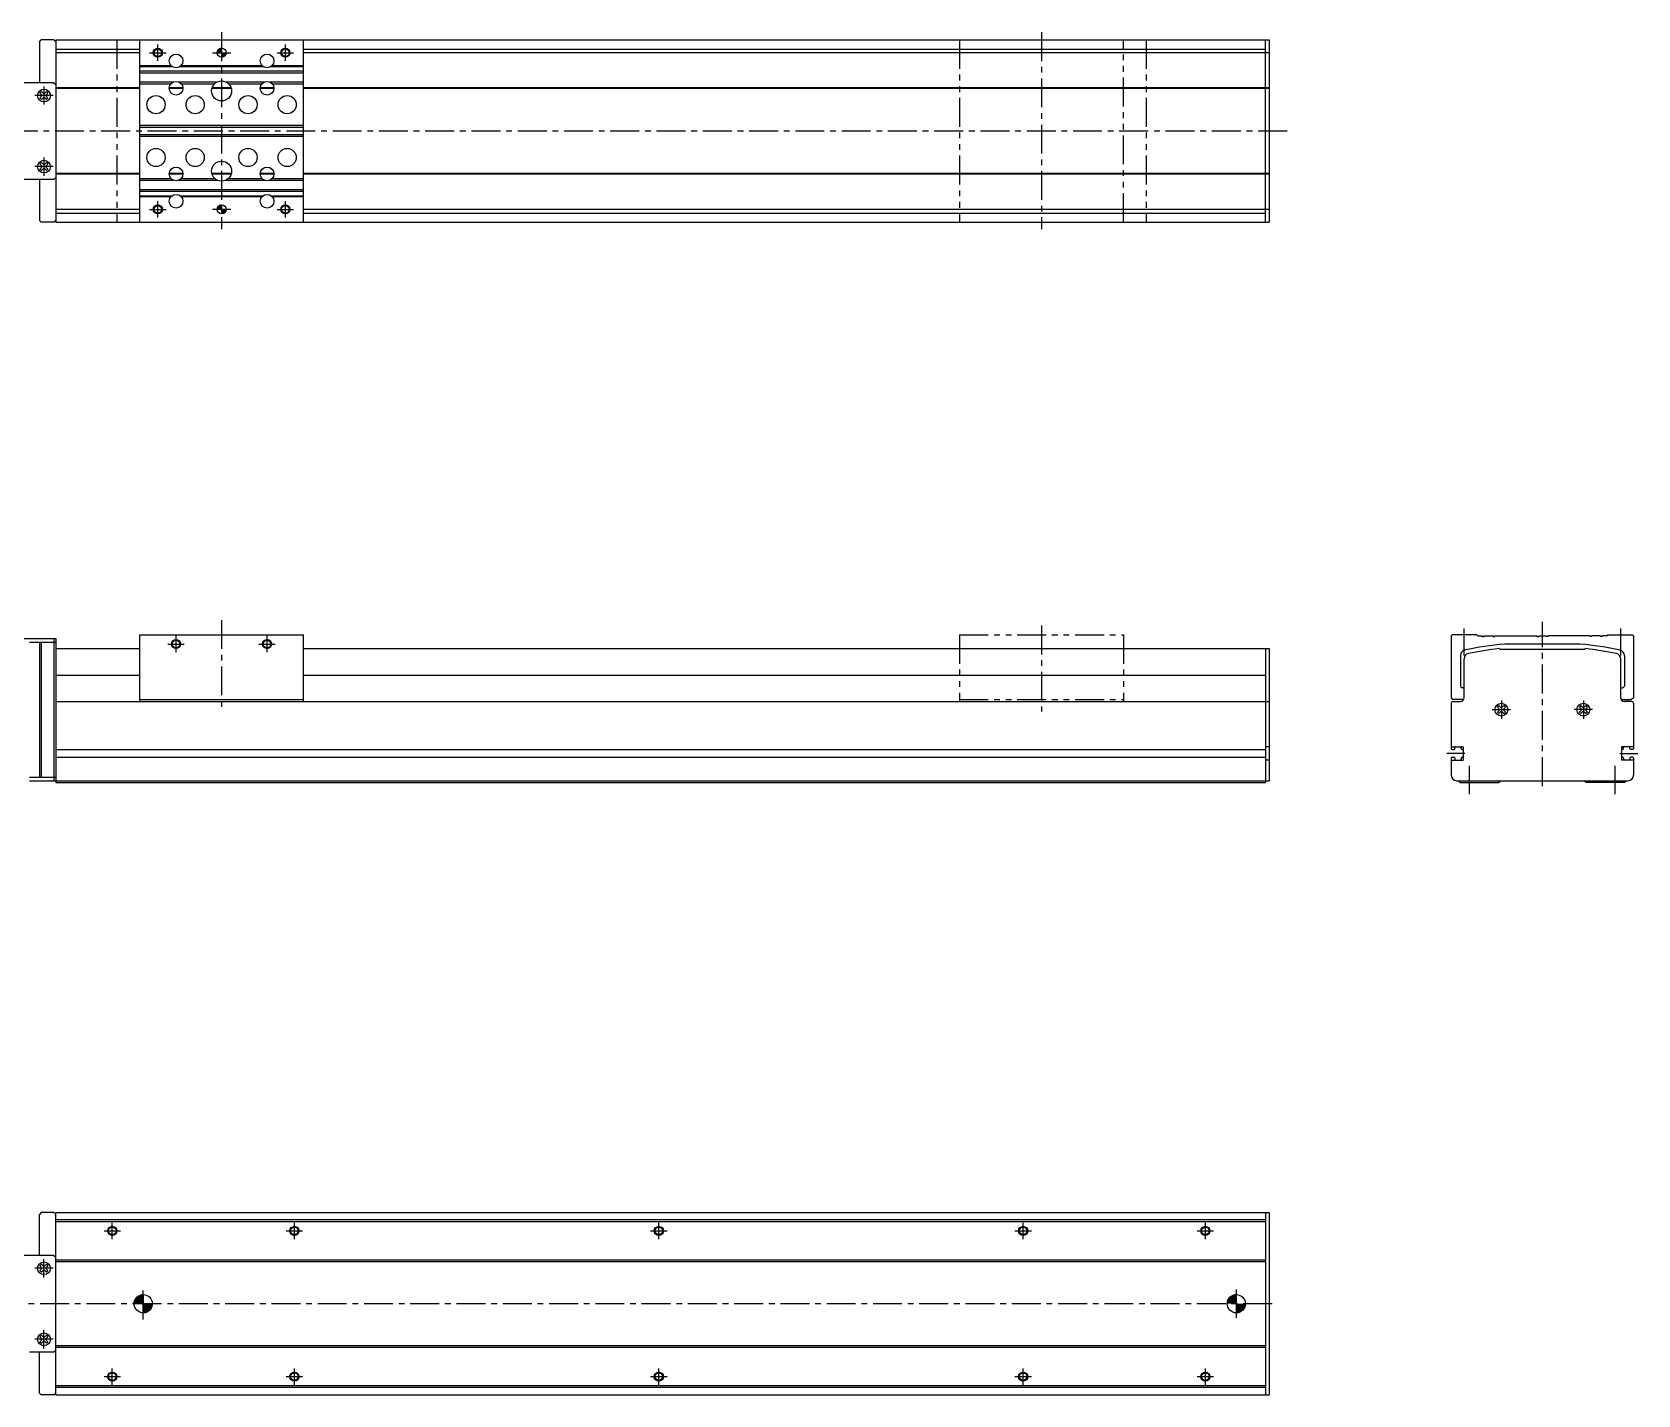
# Model space of a CAD drawing. Extents: x 0 to 1380, y -8 to 819.
# Drawn here: x 499 to 1380, y 36 to 783 of the extents above; entities that cross this region are included whole.
import ezdxf

# ---------------------------------------------------------------- set-up
doc = ezdxf.new("R2010")
doc.units = 0
doc.header["$LTSCALE"] = 0.5
doc.linetypes.add('CENTER', pattern=[50.8, 31.75, -6.35, 6.35, -6.35])
doc.linetypes.add('PHANTOM', pattern=[63.5, 31.75, -6.35, 6.35, -6.35, 6.35, -6.35])
for name, color, linetype in [('MSM_CENTER', 1, 'CENTER'), ('MSM_CONTINUOUS', 7, 'CONTINUOUS'), ('MSM_IMAGINARY', 6, 'PHANTOM'), ('MSM_NARROW', 5, 'CONTINUOUS')]:
    doc.layers.add(name, color=color, linetype=linetype)

# ---------------------------------------------------------------- blocks, each defined once
blk = doc.blocks.new('*U5')
at = {"layer": 'MSM_CONTINUOUS', "linetype": 'CONTINUOUS'}
for p, q in [((600.72, 773.29), (600.39, 772.04)), ((601.64, 774.21), (600.72, 773.29)), ((602.89, 774.54), (601.64, 774.21)), ((602.89, 774.21), (602.89, 774.54)), ((602.89, 774.21), (602.89, 773.29)), ((602.89, 773.29), (602.89, 772.04)), ((602.89, 772.04), (602.89, 770.79)), ((602.89, 770.79), (602.89, 769.88)), ((604.14, 769.88), (602.89, 769.54)), ((602.89, 769.54), (602.89, 769.88)), ((605.05, 770.79), (604.14, 769.88)), ((605.39, 772.04), (605.05, 770.79))]:
    blk.add_line(p, q, dxfattribs=at)
for points in [[(600.72, 773.29), (600.39, 772.04), (602.89, 772.04)], [(601.64, 774.21), (600.72, 773.29), (602.89, 773.29)], [(602.89, 774.54), (601.64, 774.21), (602.89, 774.21)], [(602.89, 772.04), (602.89, 770.79), (605.05, 770.79)], [(602.89, 770.79), (602.89, 769.88), (604.14, 769.88)]]:
    blk.add_solid(points, dxfattribs=at)
at = {"layer": 'MSM_CONTINUOUS', "linetype": 'CONTINUOUS', "extrusion": (0, 0, -1)}
for points in [[(-600.72, 773.29), (-602.89, 773.29), (-602.89, 772.04)], [(-601.64, 774.21), (-602.89, 774.21), (-602.89, 773.29)], [(-602.89, 772.04), (-605.39, 772.04), (-605.05, 770.79)], [(-602.89, 770.79), (-605.05, 770.79), (-604.14, 769.88)], [(-602.89, 769.88), (-604.14, 769.88), (-602.89, 769.54)]]:
    blk.add_solid(points, dxfattribs=at)
blk = doc.blocks.new('*U6')
at = {"layer": 'MSM_CONTINUOUS', "linetype": 'CONTINUOUS'}
for p, q in [((601.64, 688.21), (600.72, 687.29)), ((602.89, 688.54), (601.64, 688.21)), ((602.89, 688.21), (602.89, 688.54)), ((602.89, 688.21), (602.89, 687.29)), ((600.72, 687.29), (600.39, 686.04)), ((602.89, 687.29), (602.89, 686.04)), ((602.89, 686.04), (602.89, 684.79)), ((602.89, 684.79), (602.89, 683.88)), ((604.14, 683.88), (602.89, 683.54)), ((602.89, 683.54), (602.89, 683.88)), ((605.05, 684.79), (604.14, 683.88)), ((605.39, 686.04), (605.05, 684.79))]:
    blk.add_line(p, q, dxfattribs=at)
for points in [[(601.64, 688.21), (600.72, 687.29), (602.89, 687.29)], [(602.89, 688.54), (601.64, 688.21), (602.89, 688.21)], [(600.72, 687.29), (600.39, 686.04), (602.89, 686.04)], [(602.89, 686.04), (602.89, 684.79), (605.05, 684.79)], [(602.89, 684.79), (602.89, 683.88), (604.14, 683.88)]]:
    blk.add_solid(points, dxfattribs=at)
at = {"layer": 'MSM_CONTINUOUS', "linetype": 'CONTINUOUS', "extrusion": (0, 0, -1)}
for points in [[(-601.64, 688.21), (-602.89, 688.21), (-602.89, 687.29)], [(-600.72, 687.29), (-602.89, 687.29), (-602.89, 686.04)], [(-602.89, 686.04), (-605.39, 686.04), (-605.05, 684.79)], [(-602.89, 684.79), (-605.05, 684.79), (-604.14, 683.88)], [(-602.89, 683.88), (-604.14, 683.88), (-602.89, 683.54)]]:
    blk.add_solid(points, dxfattribs=at)
blk = doc.blocks.new('*U7')
at = {"layer": 'MSM_CONTINUOUS', "linetype": 'CONTINUOUS'}
for p, q in [((555.84, 88.44), (555.13, 87.05)), ((556.95, 89.55), (555.84, 88.44)), ((558.34, 90.26), (556.95, 89.55)), ((559.89, 90.5), (558.34, 90.26)), ((559.89, 90.26), (559.89, 90.5)), ((559.89, 90.26), (559.89, 89.55)), ((559.89, 89.55), (559.89, 88.44)), ((559.89, 88.44), (559.89, 87.05)), ((555.13, 87.05), (554.89, 85.5)), ((559.89, 87.05), (559.89, 85.5)), ((559.89, 85.5), (559.89, 83.95)), ((559.89, 83.95), (559.89, 82.56)), ((559.89, 82.56), (559.89, 81.45)), ((559.89, 81.45), (559.89, 80.74)), ((561.43, 80.74), (559.89, 80.5)), ((559.89, 80.5), (559.89, 80.74)), ((562.83, 81.45), (561.43, 80.74)), ((563.93, 82.56), (562.83, 81.45)), ((564.64, 83.95), (563.93, 82.56)), ((564.89, 85.5), (564.64, 83.95))]:
    blk.add_line(p, q, dxfattribs=at)
for points in [[(555.84, 88.44), (555.13, 87.05), (559.89, 87.05)], [(556.95, 89.55), (555.84, 88.44), (559.89, 88.44)], [(558.34, 90.26), (556.95, 89.55), (559.89, 89.55)], [(559.89, 90.5), (558.34, 90.26), (559.89, 90.26)], [(555.13, 87.05), (554.89, 85.5), (559.89, 85.5)], [(559.89, 85.5), (559.89, 83.95), (564.64, 83.95)], [(559.89, 83.95), (559.89, 82.56), (563.93, 82.56)], [(559.89, 82.56), (559.89, 81.45), (562.83, 81.45)], [(559.89, 81.45), (559.89, 80.74), (561.43, 80.74)]]:
    blk.add_solid(points, dxfattribs=at)
at = {"layer": 'MSM_CONTINUOUS', "linetype": 'CONTINUOUS', "extrusion": (0, 0, -1)}
for points in [[(-555.84, 88.44), (-559.89, 88.44), (-559.89, 87.05)], [(-556.95, 89.55), (-559.89, 89.55), (-559.89, 88.44)], [(-558.34, 90.26), (-559.89, 90.26), (-559.89, 89.55)], [(-555.13, 87.05), (-559.89, 87.05), (-559.89, 85.5)], [(-559.89, 85.5), (-564.89, 85.5), (-564.64, 83.95)], [(-559.89, 83.95), (-564.64, 83.95), (-563.93, 82.56)], [(-559.89, 82.56), (-563.93, 82.56), (-562.83, 81.45)], [(-559.89, 81.45), (-562.83, 81.45), (-561.43, 80.74)], [(-559.89, 80.74), (-561.43, 80.74), (-559.89, 80.5)]]:
    blk.add_solid(points, dxfattribs=at)
blk = doc.blocks.new('*U8')
at = {"layer": 'MSM_CONTINUOUS', "linetype": 'CONTINUOUS'}
for p, q in [((1155.84, 88.44), (1155.13, 87.05)), ((1156.95, 89.55), (1155.84, 88.44)), ((1158.34, 90.26), (1156.95, 89.55)), ((1159.89, 90.5), (1158.34, 90.26)), ((1159.89, 90.26), (1159.89, 90.5)), ((1159.89, 90.26), (1159.89, 89.55)), ((1159.89, 89.55), (1159.89, 88.44)), ((1159.89, 88.44), (1159.89, 87.05)), ((1155.13, 87.05), (1154.89, 85.5)), ((1159.89, 87.05), (1159.89, 85.5)), ((1159.89, 85.5), (1159.89, 83.95)), ((1159.89, 83.95), (1159.89, 82.56)), ((1159.89, 82.56), (1159.89, 81.45)), ((1159.89, 81.45), (1159.89, 80.74)), ((1161.43, 80.74), (1159.89, 80.5)), ((1159.89, 80.5), (1159.89, 80.74)), ((1162.83, 81.45), (1161.43, 80.74)), ((1163.93, 82.56), (1162.83, 81.45)), ((1164.64, 83.95), (1163.93, 82.56)), ((1164.89, 85.5), (1164.64, 83.95))]:
    blk.add_line(p, q, dxfattribs=at)
for points in [[(1155.84, 88.44), (1155.13, 87.05), (1159.89, 87.05)], [(1156.95, 89.55), (1155.84, 88.44), (1159.89, 88.44)], [(1158.34, 90.26), (1156.95, 89.55), (1159.89, 89.55)], [(1159.89, 90.5), (1158.34, 90.26), (1159.89, 90.26)], [(1155.13, 87.05), (1154.89, 85.5), (1159.89, 85.5)], [(1159.89, 85.5), (1159.89, 83.95), (1164.64, 83.95)], [(1159.89, 83.95), (1159.89, 82.56), (1163.93, 82.56)], [(1159.89, 82.56), (1159.89, 81.45), (1162.83, 81.45)], [(1159.89, 81.45), (1159.89, 80.74), (1161.43, 80.74)]]:
    blk.add_solid(points, dxfattribs=at)
at = {"layer": 'MSM_CONTINUOUS', "linetype": 'CONTINUOUS', "extrusion": (0, 0, -1)}
for points in [[(-1155.84, 88.44), (-1159.89, 88.44), (-1159.89, 87.05)], [(-1156.95, 89.55), (-1159.89, 89.55), (-1159.89, 88.44)], [(-1158.34, 90.26), (-1159.89, 90.26), (-1159.89, 89.55)], [(-1155.13, 87.05), (-1159.89, 87.05), (-1159.89, 85.5)], [(-1159.89, 85.5), (-1164.89, 85.5), (-1164.64, 83.95)], [(-1159.89, 83.95), (-1164.64, 83.95), (-1163.93, 82.56)], [(-1159.89, 82.56), (-1163.93, 82.56), (-1162.83, 81.45)], [(-1159.89, 81.45), (-1162.83, 81.45), (-1161.43, 80.74)], [(-1159.89, 80.74), (-1161.43, 80.74), (-1159.89, 80.5)]]:
    blk.add_solid(points, dxfattribs=at)

msp = doc.modelspace()

# ---------------------------------------------------------------- linework, layer by layer
at = {"layer": 'MSM_CENTER'}
for p, q in [((567.89, 767.54), (567.89, 776.54)), ((602.89, 783.34), (602.89, 675.13)), ((637.89, 767.54), (637.89, 776.54)), ((1052.89, 783.34), (1052.89, 675.13)), ((563.39, 772.04), (572.39, 772.04)), ((597.85, 772.04), (607.93, 772.04)), ((633.39, 772.04), (642.39, 772.04)), ((505.39, 753.54), (505.39, 743.54)), ((510.39, 748.54), (500.39, 748.54)), ((1187.74, 729.04), (414.3, 729.04)), ((505.39, 714.54), (505.39, 704.54)), ((510.39, 709.54), (500.39, 709.54)), ((567.89, 681.54), (567.89, 690.54)), ((637.89, 681.54), (637.89, 690.54)), ((563.39, 686.04), (572.39, 686.04)), ((607.93, 686.04), (597.85, 686.04)), ((633.39, 686.04), (642.39, 686.04)), ((602.89, 460.69), (602.89, 411.08)), ((1327.89, 369.62), (1327.89, 459.74)), ((577.89, 443.04), (577.89, 452.04)), ((627.89, 443.04), (627.89, 452.04)), ((1052.89, 457.74), (1052.89, 410.59)), ((1284.89, 441.29), (1284.89, 456.03)), ((1370.89, 441.29), (1370.89, 456.03)), ((573.39, 447.54), (582.39, 447.54)), ((623.39, 447.54), (632.39, 447.54)), ((1305.39, 416.54), (1305.39, 406.54)), ((1350.39, 416.54), (1350.39, 406.54)), ((1300.39, 411.54), (1310.39, 411.54)), ((1355.39, 411.54), (1345.39, 411.54)), ((1285.3, 387.54), (1275.45, 387.54)), ((1287.89, 365.22), (1287.89, 380.61)), ((1367.89, 365.22), (1367.89, 380.61)), ((1370.47, 387.54), (1380.32, 387.54)), ((538.39, 125.5), (547.39, 125.5)), ((542.89, 121), (542.89, 130)), ((638.39, 125.5), (647.39, 125.5)), ((642.89, 121), (642.89, 130)), ((838.39, 125.5), (847.39, 125.5)), ((842.89, 121), (842.89, 130)), ((1038.39, 125.5), (1047.39, 125.5)), ((1042.89, 121), (1042.89, 130)), ((1138.39, 125.5), (1147.39, 125.5)), ((1142.89, 121), (1142.89, 130)), ((505.39, 100), (505.39, 110)), ((510.39, 105), (500.39, 105)), ((559.89, 76.94), (559.89, 94.06)), ((1159.89, 93.3), (1159.89, 77.7)), ((1179.54, 85.5), (414.05, 85.5)), ((505.39, 61), (505.39, 71)), ((510.39, 66), (500.39, 66)), ((538.39, 45.5), (547.39, 45.5)), ((542.89, 41), (542.89, 50)), ((638.39, 45.5), (647.39, 45.5)), ((642.89, 41), (642.89, 50)), ((838.39, 45.5), (847.39, 45.5)), ((842.89, 41), (842.89, 50)), ((1038.39, 45.5), (1047.39, 45.5)), ((1042.89, 41), (1042.89, 50)), ((1138.39, 45.5), (1147.39, 45.5)), ((1142.89, 41), (1142.89, 50))]:
    msp.add_line(p, q, dxfattribs=at)
at = {"layer": 'MSM_CONTINUOUS'}
for p, q in [((502.89, 778.04), (503.89, 779.04)), ((502.89, 778.04), (502.89, 755.54)), ((510.89, 779.04), (503.89, 779.04)), ((510.89, 779.04), (511.89, 778.04)), ((511.89, 779.04), (1177.89, 779.04)), ((511.89, 779.04), (511.89, 679.04)), ((557.89, 779.04), (557.89, 679.04)), ((647.89, 679.04), (647.89, 779.04)), ((1175.89, 679.04), (1175.89, 779.04)), ((1177.89, 779.04), (1177.89, 679.04)), ((511.89, 774.04), (557.89, 774.04)), ((557.89, 772.04), (511.89, 772.04)), ((647.89, 774.04), (1175.89, 774.04)), ((1177.89, 772.04), (647.89, 772.04)), ((557.89, 765.04), (575.09, 765.04)), ((557.89, 764.54), (575.64, 764.54)), ((557.89, 762.04), (647.89, 762.04)), ((557.89, 761.04), (647.89, 761.04)), ((580.14, 764.54), (625.64, 764.54)), ((580.68, 765.04), (625.09, 765.04)), ((630.14, 764.54), (647.89, 764.54)), ((630.68, 765.04), (647.89, 765.04)), ((510.89, 755.54), (417.89, 755.54)), ((503.19, 749.87), (504.06, 750.73)), ((503.19, 749.87), (504.1, 748.96)), ((504.06, 750.73), (504.97, 749.82)), ((506.72, 750.73), (505.81, 749.82)), ((507.58, 749.87), (506.67, 748.96)), ((506.72, 750.73), (507.58, 749.87)), ((510.89, 755.54), (511.89, 754.54)), ((557.89, 752.74), (511.89, 752.74)), ((557.89, 752.34), (511.89, 752.34)), ((557.89, 756.04), (576.54, 756.04)), ((557.89, 755.04), (575.09, 755.04)), ((581.63, 752.74), (574.14, 752.74)), ((581.63, 752.34), (574.14, 752.34)), ((579.23, 756.04), (600.59, 756.04)), ((580.68, 755.04), (599.11, 755.04)), ((608.23, 752.34), (597.54, 752.34)), ((608.12, 752.74), (597.66, 752.74)), ((605.18, 756.04), (626.54, 756.04)), ((606.66, 755.04), (625.09, 755.04)), ((631.63, 752.74), (624.14, 752.74)), ((631.63, 752.34), (624.14, 752.34)), ((629.23, 756.04), (647.89, 756.04)), ((630.68, 755.04), (647.89, 755.04)), ((1177.89, 752.74), (647.89, 752.74)), ((1177.89, 752.34), (647.89, 752.34)), ((504.1, 748.12), (503.19, 747.21)), ((503.19, 747.21), (504.06, 746.35)), ((504.97, 747.26), (504.06, 746.35)), ((505.81, 747.26), (506.72, 746.35)), ((506.67, 748.12), (507.58, 747.21)), ((506.72, 746.35), (507.58, 747.21)), ((647.89, 732.04), (557.89, 732.04)), ((647.89, 731.04), (557.89, 731.04)), ((647.89, 727.04), (557.89, 727.04)), ((647.89, 726.04), (557.89, 726.04)), ((503.19, 710.87), (504.06, 711.73)), ((503.19, 710.87), (504.1, 709.96)), ((504.1, 709.12), (503.19, 708.21)), ((503.19, 708.21), (504.06, 707.35)), ((504.06, 711.73), (504.97, 710.82)), ((504.97, 708.26), (504.06, 707.35)), ((506.72, 711.73), (505.81, 710.82)), ((505.81, 708.26), (506.72, 707.35)), ((507.58, 710.87), (506.67, 709.96)), ((506.67, 709.12), (507.58, 708.21)), ((506.72, 711.73), (507.58, 710.87)), ((506.72, 707.35), (507.58, 708.21)), ((557.89, 705.74), (511.89, 705.74)), ((557.89, 705.34), (511.89, 705.34)), ((581.63, 705.74), (574.14, 705.74)), ((581.63, 705.34), (574.14, 705.34)), ((608.23, 705.74), (597.54, 705.74)), ((608.12, 705.34), (597.66, 705.34)), ((631.63, 705.74), (624.14, 705.74)), ((631.63, 705.34), (624.14, 705.34)), ((1177.89, 705.74), (647.89, 705.74)), ((1177.89, 705.34), (647.89, 705.34)), ((510.89, 702.54), (418.89, 702.54)), ((502.89, 702.54), (502.89, 680.04)), ((511.89, 703.54), (510.89, 702.54)), ((557.89, 703.04), (575.09, 703.04)), ((557.89, 702.04), (576.54, 702.04)), ((557.89, 697.04), (647.89, 697.04)), ((579.23, 702.04), (600.59, 702.04)), ((580.68, 703.04), (599.11, 703.04)), ((605.18, 702.04), (626.54, 702.04)), ((606.66, 703.04), (625.09, 703.04)), ((629.23, 702.04), (647.89, 702.04)), ((630.68, 703.04), (647.89, 703.04)), ((557.89, 696.04), (647.89, 696.04)), ((557.89, 693.54), (575.64, 693.54)), ((557.89, 693.04), (575.09, 693.04)), ((580.14, 693.54), (625.64, 693.54)), ((580.68, 693.04), (625.09, 693.04)), ((630.14, 693.54), (647.89, 693.54)), ((630.68, 693.04), (647.89, 693.04)), ((503.89, 679.04), (502.89, 680.04)), ((510.89, 679.04), (503.89, 679.04)), ((511.89, 680.04), (510.89, 679.04)), ((557.89, 686.04), (511.89, 686.04)), ((511.89, 684.04), (557.89, 684.04)), ((511.89, 679.04), (1177.89, 679.04)), ((1177.89, 686.04), (647.89, 686.04)), ((647.89, 684.04), (1175.89, 684.04)), ((417.89, 450.54), (511.89, 450.54)), ((510.89, 450.54), (510.89, 372.54)), ((511.89, 450.54), (511.89, 371.54)), ((557.89, 452.54), (557.89, 416.04)), ((557.89, 452.54), (647.89, 452.54)), ((647.89, 416.04), (647.89, 452.54)), ((1277.89, 452.04), (1278.39, 452.54)), ((1277.89, 452.04), (1277.89, 418.04)), ((1291.89, 452.54), (1278.39, 452.54)), ((1291.89, 452.54), (1292.39, 452.04)), ((1292.39, 452.04), (1294.89, 452.04)), ((1294.89, 452.04), (1294.89, 451.74)), ((1294.89, 451.74), (1295.89, 451.74)), ((1295.89, 452.04), (1300.89, 452.04)), ((1295.89, 452.04), (1295.89, 451.74)), ((1300.89, 452.04), (1300.89, 451.74)), ((1300.89, 451.74), (1301.89, 451.74)), ((1301.89, 452.04), (1324.89, 452.04)), ((1301.89, 452.04), (1301.89, 451.74)), ((1324.89, 452.04), (1324.89, 451.74)), ((1324.89, 451.74), (1325.89, 451.74)), ((1325.89, 452.04), (1325.89, 451.74)), ((1325.89, 452.04), (1329.89, 452.04)), ((1329.89, 452.04), (1329.89, 451.74)), ((1330.89, 451.74), (1329.89, 451.74)), ((1353.89, 452.04), (1330.89, 452.04)), ((1330.89, 452.04), (1330.89, 451.74)), ((1353.89, 452.04), (1353.89, 451.74)), ((1354.89, 451.74), (1353.89, 451.74)), ((1359.89, 452.04), (1354.89, 452.04)), ((1354.89, 452.04), (1354.89, 451.74)), ((1359.89, 452.04), (1359.89, 451.74)), ((1360.89, 451.74), (1359.89, 451.74)), ((1360.89, 452.04), (1360.89, 451.74)), ((1363.39, 452.04), (1360.89, 452.04)), ((1363.89, 452.54), (1363.39, 452.04)), ((1363.89, 452.54), (1377.39, 452.54)), ((1377.89, 452.04), (1377.39, 452.54)), ((1377.89, 452.04), (1377.89, 418.04)), ((497.39, 448.54), (511.89, 448.54)), ((502.89, 448.54), (502.89, 374.54)), ((503.89, 448.54), (503.89, 374.54)), ((511.89, 445.04), (557.89, 445.04)), ((647.89, 445.04), (1177.89, 445.04)), ((1175.89, 445.04), (1175.89, 371.54)), ((1177.89, 445.04), (1177.89, 372.54)), ((1282.89, 441.21), (1282.89, 424.54)), ((1304.58, 444.64), (1304.18, 445.04)), ((1304.58, 444.64), (1351.19, 444.64)), ((1348.52, 447.54), (1307.25, 447.54)), ((1351.19, 444.64), (1351.59, 445.04)), ((1372.89, 441.21), (1372.89, 424.54)), ((1284.89, 418.04), (1284.89, 439.35)), ((1370.89, 418.04), (1370.89, 439.35)), ((511.89, 430.54), (557.89, 430.54)), ((647.89, 430.54), (1175.89, 430.54)), ((1284.89, 423.54), (1283.89, 423.54)), ((1370.89, 423.54), (1371.89, 423.54)), ((511.89, 416.04), (1177.89, 416.04)), ((557.89, 417.04), (647.89, 417.04)), ((1277.89, 418.04), (1278.89, 417.04)), ((1277.89, 415.04), (1277.89, 390.09)), ((1284.62, 417.04), (1278.89, 417.04)), ((1278.89, 416.04), (1282.89, 416.04)), ((1371.15, 417.04), (1376.89, 417.04)), ((1376.89, 416.04), (1372.89, 416.04)), ((1377.89, 418.04), (1376.89, 417.04)), ((1377.89, 415.04), (1377.89, 390.09)), ((1303.19, 412.87), (1304.06, 413.73)), ((1303.19, 412.87), (1304.1, 411.96)), ((1304.1, 411.12), (1303.19, 410.21)), ((1303.19, 410.21), (1304.06, 409.35)), ((1304.06, 413.73), (1304.97, 412.82)), ((1304.97, 410.26), (1304.06, 409.35)), ((1306.72, 413.73), (1305.81, 412.82)), ((1305.81, 410.26), (1306.72, 409.35)), ((1307.58, 412.87), (1306.67, 411.96)), ((1306.67, 411.12), (1307.58, 410.21)), ((1306.72, 413.73), (1307.58, 412.87)), ((1306.72, 409.35), (1307.58, 410.21)), ((1349.06, 413.73), (1348.19, 412.87)), ((1348.19, 412.87), (1349.1, 411.96)), ((1349.1, 411.12), (1348.19, 410.21)), ((1349.06, 409.35), (1348.19, 410.21)), ((1349.06, 413.73), (1349.97, 412.82)), ((1349.97, 410.26), (1349.06, 409.35)), ((1351.72, 413.73), (1350.81, 412.82)), ((1350.81, 410.26), (1351.72, 409.35)), ((1352.58, 412.87), (1351.67, 411.96)), ((1351.67, 411.12), (1352.58, 410.21)), ((1352.58, 412.87), (1351.72, 413.73)), ((1352.58, 410.21), (1351.72, 409.35)), ((511.89, 389.69), (1175.89, 389.69)), ((1177.89, 391.19), (1175.89, 391.19)), ((1277.89, 391.19), (1284.39, 391.19)), ((1278.29, 389.69), (1279.49, 389.69)), ((1279.89, 390.09), (1279.89, 390.79)), ((1283.39, 390.09), (1283.39, 390.79)), ((1283.79, 389.69), (1283.99, 389.69)), ((1284.39, 391.19), (1284.39, 383.89)), ((1371.39, 391.19), (1371.39, 383.89)), ((1377.89, 391.19), (1371.39, 391.19)), ((1371.99, 389.69), (1371.79, 389.69)), ((1372.39, 390.09), (1372.39, 390.79)), ((1375.89, 390.09), (1375.89, 390.79)), ((1377.49, 389.69), (1376.29, 389.69)), ((511.89, 385.39), (1175.89, 385.39)), ((1177.89, 383.89), (1175.89, 383.89)), ((1277.89, 384.99), (1277.89, 375.54)), ((1277.89, 383.89), (1284.39, 383.89)), ((1278.29, 385.39), (1279.49, 385.39)), ((1279.89, 384.99), (1279.89, 384.29)), ((1283.39, 384.99), (1283.39, 384.29)), ((1283.79, 385.39), (1283.99, 385.39)), ((1377.89, 383.89), (1371.39, 383.89)), ((1371.99, 385.39), (1371.79, 385.39)), ((1372.39, 384.99), (1372.39, 384.29)), ((1375.89, 384.99), (1375.89, 384.29)), ((1377.49, 385.39), (1376.29, 385.39)), ((1377.89, 384.99), (1377.89, 375.54)), ((497.39, 374.54), (511.89, 374.54)), ((497.39, 372.54), (1177.89, 372.54)), ((511.89, 371.54), (1175.89, 371.54)), ((1280.89, 372.54), (1374.89, 372.54)), ((1281.89, 372.54), (1282.89, 371.54)), ((1282.89, 371.54), (1303.89, 371.54)), ((1303.89, 371.54), (1304.89, 372.54)), ((1351.89, 371.54), (1350.89, 372.54)), ((1372.89, 371.54), (1351.89, 371.54)), ((1373.89, 372.54), (1372.89, 371.54)), ((503.89, 135.5), (502.89, 134.5)), ((502.89, 112), (502.89, 134.5)), ((510.89, 135.5), (503.89, 135.5)), ((510.89, 135.5), (511.89, 134.5)), ((511.89, 135.5), (1177.89, 135.5)), ((511.89, 35.5), (511.89, 135.5)), ((1175.89, 135.5), (1175.89, 35.5)), ((1177.89, 135.5), (1177.89, 35.5)), ((1175.89, 131.5), (511.89, 131.5)), ((1175.89, 130.5), (511.89, 130.5)), ((510.89, 112), (418.89, 112)), ((503.19, 106.33), (504.06, 107.19)), ((503.19, 106.33), (504.1, 105.42)), ((504.06, 107.19), (504.97, 106.28)), ((506.72, 107.19), (505.81, 106.28)), ((507.58, 106.33), (506.67, 105.42)), ((506.72, 107.19), (507.58, 106.33)), ((510.89, 112), (511.89, 111)), ((1175.89, 109.5), (511.89, 109.5)), ((1175.89, 108.5), (511.89, 108.5)), ((504.1, 104.58), (503.19, 103.67)), ((503.19, 103.67), (504.06, 102.81)), ((504.97, 103.72), (504.06, 102.81)), ((505.81, 103.72), (506.72, 102.81)), ((506.67, 104.58), (507.58, 103.67)), ((506.72, 102.81), (507.58, 103.67)), ((503.19, 67.33), (504.06, 68.19)), ((503.19, 67.33), (504.1, 66.42)), ((504.1, 65.58), (503.19, 64.67)), ((503.19, 64.67), (504.06, 63.81)), ((504.06, 68.19), (504.97, 67.28)), ((504.97, 64.72), (504.06, 63.81)), ((506.72, 68.19), (505.81, 67.28)), ((505.81, 64.72), (506.72, 63.81)), ((507.58, 67.33), (506.67, 66.42)), ((506.67, 65.58), (507.58, 64.67)), ((506.72, 68.19), (507.58, 67.33)), ((506.72, 63.81), (507.58, 64.67)), ((1175.89, 62.5), (511.89, 62.5)), ((510.89, 59), (497.39, 59)), ((502.89, 36.5), (502.89, 59)), ((511.89, 60), (510.89, 59)), ((510.89, 59), (511.89, 60)), ((1175.89, 61.5), (511.89, 61.5)), ((503.89, 35.5), (502.89, 36.5)), ((510.89, 35.5), (503.89, 35.5)), ((510.89, 35.5), (511.89, 36.5)), ((1175.89, 40.5), (511.89, 40.5)), ((1175.89, 39.5), (511.89, 39.5)), ((511.89, 35.5), (1177.89, 35.5))]:
    msp.add_line(p, q, dxfattribs=at)
for centre, radius in [((567.89, 772.04), 2.07), ((577.89, 767.54), 3.75), ((602.89, 772.04), 2.5), ((627.89, 767.54), 3.75), ((637.89, 772.04), 2.07), ((505.39, 748.54), 3.5), ((577.89, 752.54), 3.75), ((602.89, 751.04), 5.5), ((627.89, 752.54), 3.75), ((566.89, 743.54), 5), ((588.39, 743.54), 5), ((617.39, 743.54), 5), ((638.89, 743.54), 5), ((566.89, 714.54), 5), ((588.39, 714.54), 5), ((617.39, 714.54), 5), ((638.89, 714.54), 5), ((505.39, 709.54), 3.5), ((577.89, 705.54), 3.75), ((602.89, 707.04), 5.5), ((627.89, 705.54), 3.75), ((567.89, 686.04), 2.07), ((577.89, 690.54), 3.75), ((602.89, 686.04), 2.5), ((627.89, 690.54), 3.75), ((637.89, 686.04), 2.07), ((577.89, 447.54), 2.07), ((627.89, 447.54), 2.07), ((1305.39, 411.54), 3.5), ((1350.39, 411.54), 3.5), ((542.89, 125.5), 2.07), ((642.89, 125.5), 2.07), ((842.89, 125.5), 2.07), ((1042.89, 125.5), 2.07), ((1142.89, 125.5), 2.07), ((505.39, 105), 3.5), ((559.89, 85.5), 5), ((1159.89, 85.5), 5), ((505.39, 66), 3.5), ((542.89, 45.5), 2.07), ((642.89, 45.5), 2.07), ((842.89, 45.5), 2.07), ((1042.89, 45.5), 2.07), ((1142.89, 45.5), 2.07)]:
    msp.add_circle(centre, radius, dxfattribs=at)
for centre, radius, start, end in [((505.39, 750.24), 0.593, 225.00885, 314.99484), ((503.68, 748.54), 0.593, 315.00875, 44.99932), ((505.39, 746.84), 0.593, 44.99625, 134.99555), ((507.09, 748.54), 0.593, 135.00096, 224.99535), ((503.68, 709.54), 0.593, 315.00875, 44.99932), ((505.39, 711.24), 0.593, 225.00885, 314.99484), ((505.39, 707.84), 0.593, 44.99625, 134.99555), ((507.09, 709.54), 0.593, 135.00096, 224.99535), ((1285.89, 441.21), 3, 102.66176, 180), ((1287.89, 439.35), 3, 101.71513, 180), ((1321.29, 283.64), 164.5, 94.89511, 102.66176), ((1327.89, 246.45), 200, 96.80633, 101.71513), ((1334.49, 283.64), 164.5, 77.33824, 85.10489), ((1327.89, 246.45), 200, 78.28487, 83.19367), ((1367.89, 439.35), 3, 0, 78.28487), ((1369.89, 441.21), 3, 0, 77.33824), ((1283.89, 424.54), 1, 180, 270), ((1371.89, 424.54), 1, 270, 0), ((1278.89, 415.04), 1, 90, 180), ((1282.89, 418.04), 2, 270, 0), ((1372.89, 418.04), 2, 180, 270), ((1376.89, 415.04), 1, 0, 90), ((1303.68, 411.54), 0.593, 315.00875, 44.99932), ((1305.39, 413.24), 0.593, 225.00885, 314.99484), ((1305.39, 409.84), 0.593, 44.99625, 134.99555), ((1307.09, 411.54), 0.593, 135.00096, 224.99535), ((1348.68, 411.54), 0.593, 315.00465, 44.99904), ((1350.39, 413.24), 0.593, 225.00516, 314.99115), ((1350.39, 409.84), 0.593, 45.00445, 135.00375), ((1352.09, 411.54), 0.593, 135.00068, 224.99125), ((1278.29, 390.09), 0.4, 180, 270), ((1279.49, 390.09), 0.4, 270, 0), ((1280.29, 390.79), 0.4, 90, 180), ((1282.99, 390.79), 0.4, 0, 90), ((1283.79, 390.09), 0.4, 180, 270), ((1283.99, 389.29), 0.4, 0, 90), ((1371.79, 389.29), 0.4, 90, 180), ((1371.99, 390.09), 0.4, 270, 0), ((1372.79, 390.79), 0.4, 90, 180), ((1375.49, 390.79), 0.4, 0, 90), ((1376.29, 390.09), 0.4, 180, 270), ((1377.49, 390.09), 0.4, 270, 0), ((1278.29, 384.99), 0.4, 90, 180), ((1279.49, 384.99), 0.4, 0, 90), ((1280.29, 384.29), 0.4, 180, 270), ((1282.99, 384.29), 0.4, 270, 0), ((1283.79, 384.99), 0.4, 90, 180), ((1283.99, 385.79), 0.4, 270, 0), ((1371.79, 385.79), 0.4, 180, 270), ((1371.99, 384.99), 0.4, 0, 90), ((1372.79, 384.29), 0.4, 180, 270), ((1375.49, 384.29), 0.4, 270, 0), ((1376.29, 384.99), 0.4, 90, 180), ((1377.49, 384.99), 0.4, 0, 90), ((1280.89, 375.54), 3, 180, 270), ((1374.89, 375.54), 3, 270, 0), ((505.39, 106.7), 0.593, 225.00885, 314.99484), ((503.68, 105), 0.593, 315.00875, 44.99932), ((505.39, 103.3), 0.593, 44.99625, 134.99555), ((507.09, 105), 0.593, 135.00096, 224.99535), ((503.68, 66), 0.593, 315.00875, 44.99932), ((505.39, 67.7), 0.593, 225.00885, 314.99484), ((505.39, 64.3), 0.593, 44.99625, 134.99555), ((507.09, 66), 0.593, 135.00096, 224.99535)]:
    msp.add_arc(centre, radius, start, end, dxfattribs=at)
at = {"layer": 'MSM_IMAGINARY'}
for p, q in [((545.39, 779.04), (545.39, 679.04)), ((1007.89, 779.04), (1007.89, 679.04)), ((1097.89, 679.04), (1097.89, 779.04)), ((1110.39, 779.04), (1110.39, 679.04)), ((1007.89, 452.54), (1007.89, 416.04)), ((1007.89, 452.54), (1097.89, 452.54)), ((1097.89, 452.54), (1097.89, 416.04)), ((1007.89, 417.04), (1097.89, 417.04))]:
    msp.add_line(p, q, dxfattribs=at)
at = {"layer": 'MSM_NARROW'}
for centre in [(567.89, 772.04), (637.89, 772.04), (567.89, 686.04), (637.89, 686.04), (577.89, 447.54), (627.89, 447.54), (542.89, 125.5), (642.89, 125.5), (842.89, 125.5), (1042.89, 125.5), (1142.89, 125.5), (542.89, 45.5), (642.89, 45.5), (842.89, 45.5), (1042.89, 45.5), (1142.89, 45.5)]:
    msp.add_circle(centre, 2.5, dxfattribs=at)

# ---------------------------------------------------------------- block references
at = {"layer": 'MSM_CONTINUOUS', "linetype": 'CONTINUOUS'}
for name in ['*U5', '*U6', '*U7', '*U8']:
    msp.add_blockref(name, (0, 0), dxfattribs=at)

doc.saveas('drawing.dxf')
